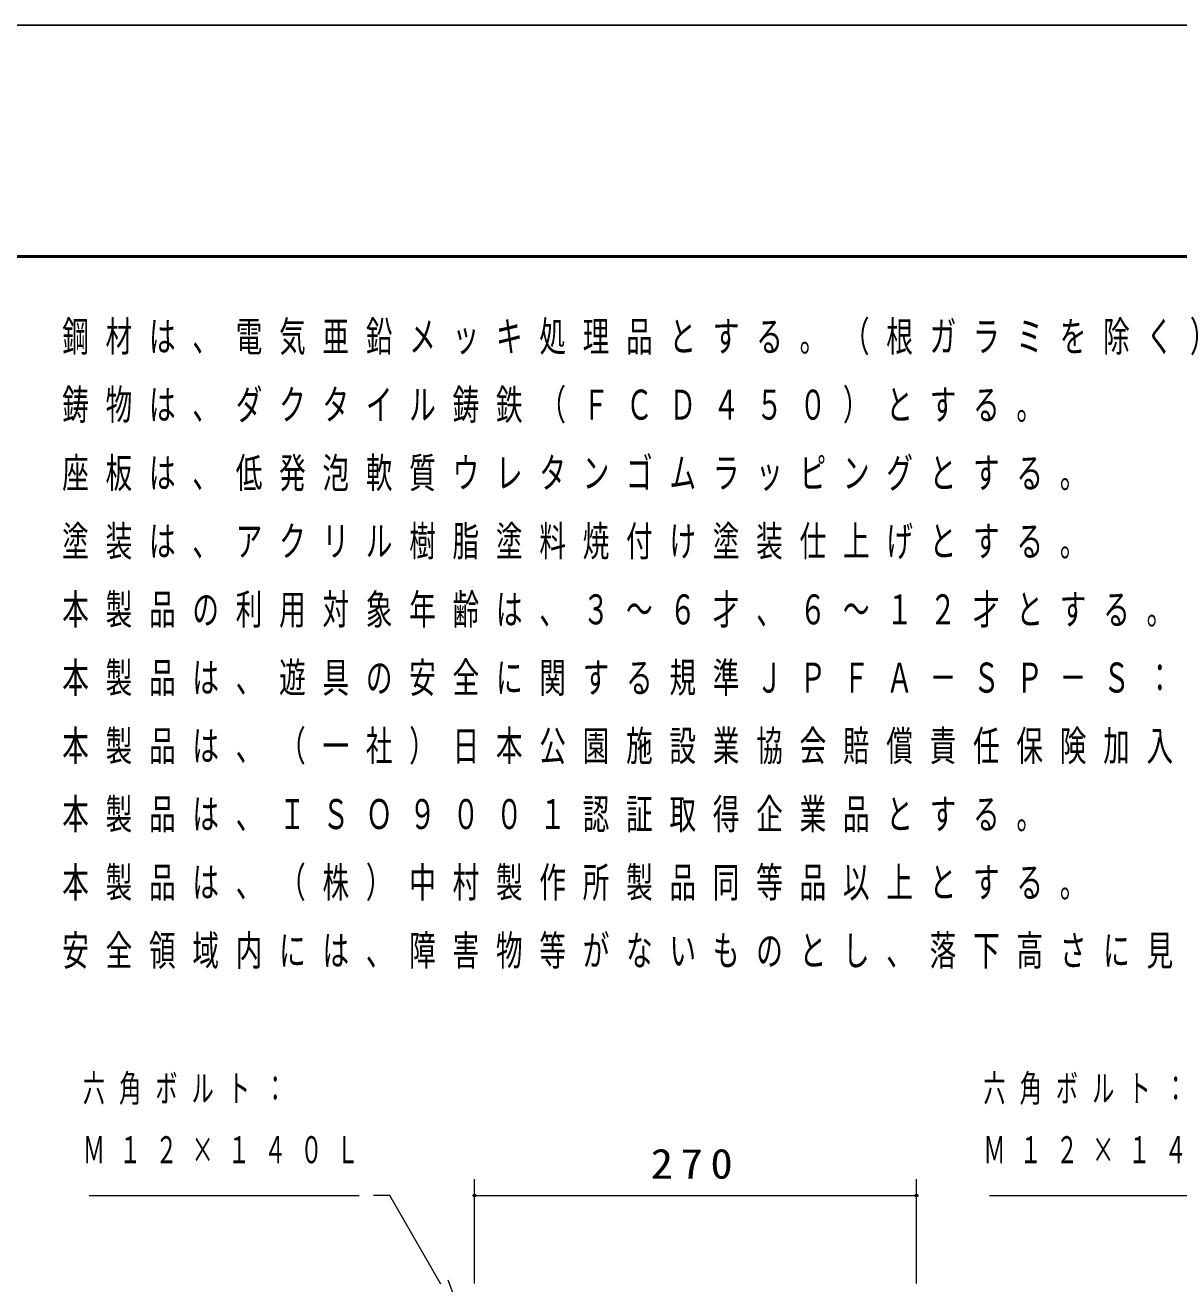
# Model space of a CAD drawing. Units: millimetres on the paper, with parts at other scales. Extents: x 200 to 618, y 141 to 438.
# Drawn here: x 471.9 to 542.3, y 361.4 to 438.2 of the extents above; entities that cross this region are included whole.
import ezdxf

# ---------------------------------------------------------------- set-up
doc = ezdxf.new("R2010")
doc.units = ezdxf.units.MM
for name, color, linetype, lineweight in [('A3図枠', 140, 'Continuous', 50), ('線', 2, 'Continuous', 25), ('補助', 2, 'Continuous', 13)]:
    doc.layers.add(name, color=color, linetype=linetype, lineweight=lineweight)
doc.styles.add('ＭＳ ゴシック', font='')
doc.styles.get('ＭＳ ゴシック').set_extended_font_data('MS Gothic')

# ---------------------------------------------------------------- blocks, each defined once
blk = doc.blocks.new('dimension_origin')
at = {"color": 0, "linetype": 'Continuous', "lineweight": -2}
blk.add_circle((0, 0), 1.25, dxfattribs=at)

msp = doc.modelspace()

# ---------------------------------------------------------------- linework, layer by layer
at = {"layer": 'A3図枠', "color": 7}
msp.add_line((601.829, 424.092), (216.829, 424.092), dxfattribs=at)
at = {"layer": '線', "color": 7}
msp.add_lwpolyline([(200.328, 141.299), (618.324, 141.299), (618.324, 438.219), (200.328, 438.219)], close=True, dxfattribs=at)
at = {"layer": '補助'}
for p, q in [((499.295, 361.364), (499.295, 367.744)), ((526.295, 361.364), (526.295, 367.744)), ((475.756, 366.744), (492.261, 366.744)), ((494.127, 366.744), (493.127, 366.744)), ((497.246, 361.342), (494.127, 366.744)), ((499.295, 366.744), (526.295, 366.744)), ((530.756, 366.744), (547.261, 366.744)), ((497.679, 361.592), (498.746, 358.744))]:
    msp.add_line(p, q, dxfattribs=at)

# ---------------------------------------------------------------- block references
at = {"layer": '補助', "xscale": 0.0667, "yscale": 0.0667}
msp.add_blockref('dimension_origin', (499.295, 366.744), dxfattribs=at)
at = {"layer": '補助', "xscale": 0.0667, "yscale": 0.0667, "rotation": 180}
msp.add_blockref('dimension_origin', (526.295, 366.744), dxfattribs=at)

# ---------------------------------------------------------------- texts
at = {"layer": '補助', "style": 'ＭＳ ゴシック'}
for s, insert, char_height, attachment_point in [('\\T1.63;\\W0.65;鋼材は、電気亜鉛メッキ処理品とする。（根ガラミを除く）', (474.121, 420.125), 1.833, 1), ('\\T1.63;\\W0.65;鋳物は、ダクタイル鋳鉄（ＦＣＤ４５０）とする。', (474.121, 415.959), 1.833, 1), ('\\T1.63;\\W0.65;座板は、低発泡軟質ウレタンゴムラッピングとする。', (474.121, 411.792), 1.833, 1), ('\\T1.63;\\W0.65;塗装は、アクリル樹脂塗料焼付け塗装仕上げとする。', (474.121, 407.625), 1.833, 1), ('\\T1.63;\\W0.65;本製品の利用対象年齢は、３～６才、６～１２才とする。（幼児は保護者監督のもとで遊ばせること）', (474.121, 403.459), 1.833, 1), ('\\T1.63;\\W0.65;本製品は、遊具の安全に関する規準ＪＰＦＡ－ＳＰ－Ｓ：２０２４適合製品とする。', (474.121, 399.292), 1.833, 1), ('\\T1.63;\\W0.65;本製品は、（一社）日本公園施設業協会賠償責任保険加入製品とする。', (474.121, 395.125), 1.833, 1), ('\\T1.63;\\W0.65;本製品は、ＩＳＯ９００１認証取得企業品とする。', (474.121, 390.959), 1.833, 1), ('\\T1.63;\\W0.65;本製品は、（株）中村製作所製品同等品以上とする。', (474.121, 386.792), 1.833, 1), ('\\T1.63;\\W0.65;安全領域内には、障害物等がないものとし、落下高さに見合った衝撃吸収性能を有する素材を敷設する。', (474.121, 382.625), 1.833, 1), ('\\T1.64;\\W0.6;六角ボルト：', (475.381, 374.119), 1.65, 1), ('\\T1.64;\\W0.6;六角ボルト：', (530.381, 374.119), 1.65, 1), ('\\T1.64;\\W0.6;Ｍ１２×１４０Ｌ', (475.381, 370.369), 1.65, 1), ('\\T1.64;\\W0.6;Ｍ１２×１４０Ｌ', (530.381, 370.369), 1.65, 1), ('\\T1.33;\\W1.1;270', (512.795, 367.744), 1.833, 8)]:
    msp.add_mtext(s, dxfattribs=dict(at, insert=insert, char_height=char_height, attachment_point=attachment_point))

doc.saveas('drawing.dxf')
